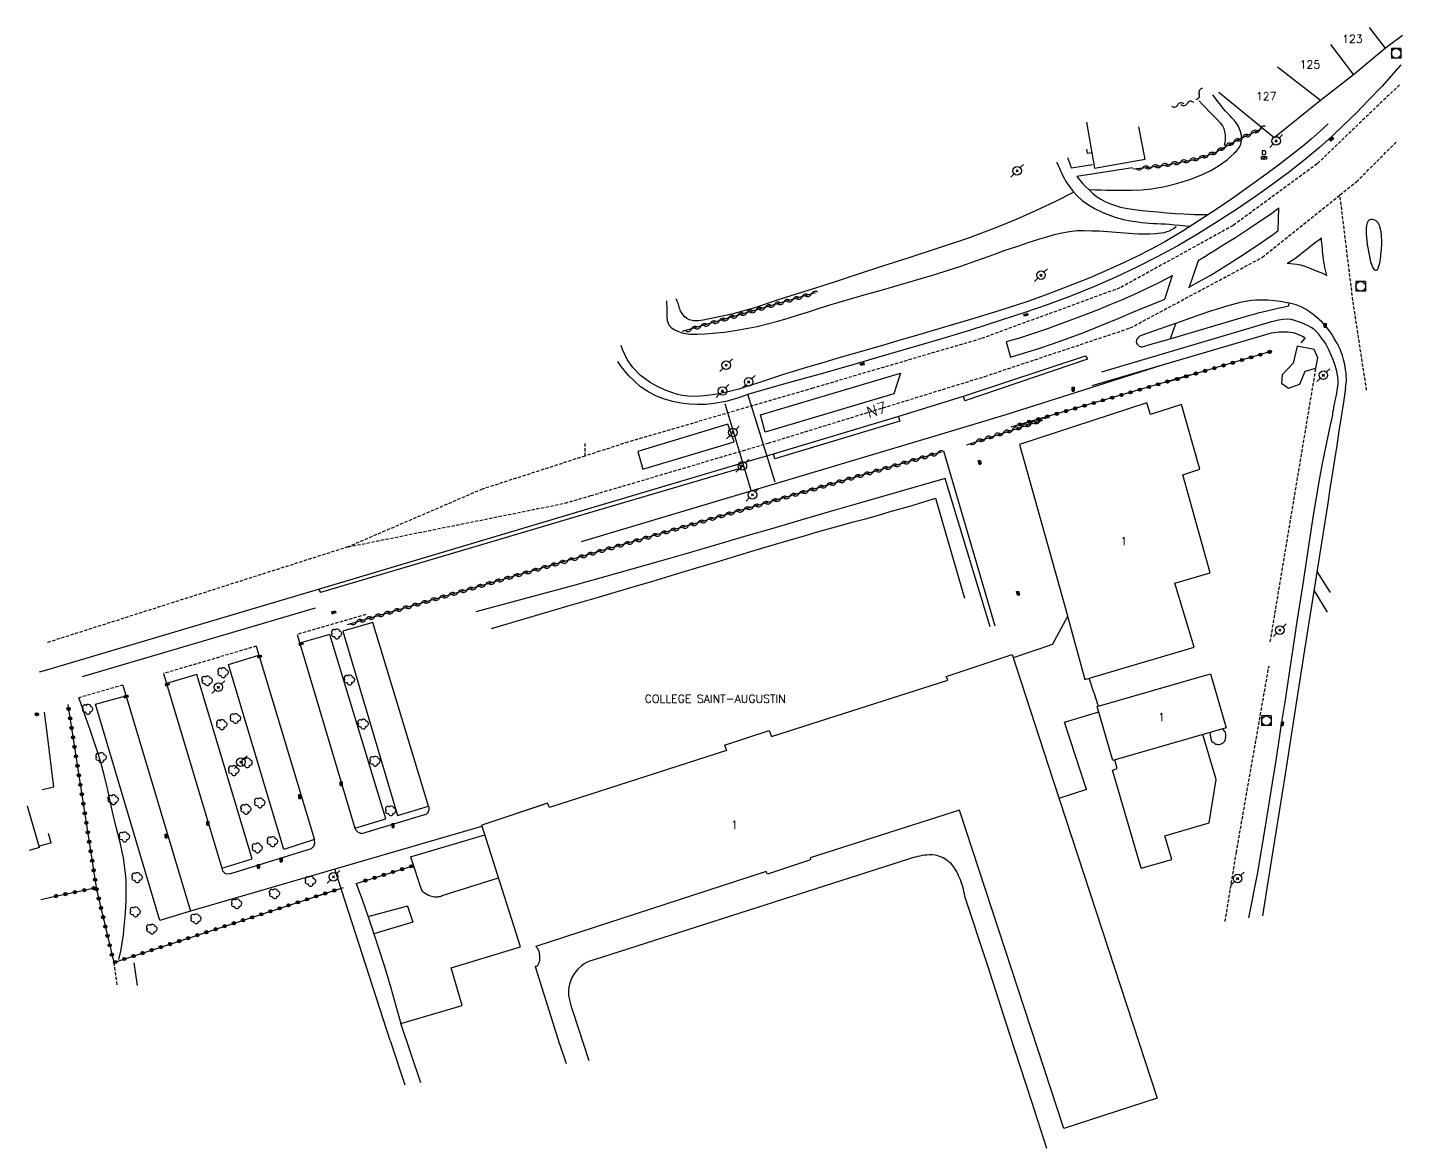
# Model space of a CAD drawing. Header units: millimetres. Extents: x 126011 to 127000, y 153000 to 153846.
# Drawn here: x 126011 to 126225.7, y 153224.5 to 153399.7 of the extents above; entities that cross this region are included whole.
import ezdxf
from ezdxf.enums import TextEntityAlignment as Align

# ---------------------------------------------------------------- set-up
doc = ezdxf.new("R2010")
doc.units = ezdxf.units.MM
doc.linetypes.add('DASHED', pattern=[0.75, 0.5, -0.25])
doc.layers.get('0').update_dxf_attribs({"linetype": 'CONTINUOUS'})
for name, color, linetype in [('W0001', 6, 'DASHED'), ('W0006', 2, 'CONTINUOUS'), ('W0008', 7, 'CONTINUOUS'), ('W0014', 7, 'CONTINUOUS'), ('W0015', 2, 'CONTINUOUS'), ('W0017', 7, 'CONTINUOUS'), ('W0020', 2, 'CONTINUOUS'), ('W0051', 7, 'CONTINUOUS'), ('W0101', 7, 'CONTINUOUS'), ('W0104', 1, 'CONTINUOUS'), ('W0105', 7, 'CONTINUOUS'), ('W0112', 1, 'DASHED'), ('W0211', 2, 'CONTINUOUS'), ('W0214', 2, 'CONTINUOUS'), ('W0300', 7, 'CONTINUOUS'), ('W0310', 3, 'CONTINUOUS'), ('W0323', 7, 'CONTINUOUS'), ('W0333', 7, 'CONTINUOUS'), ('W0401', 7, 'CONTINUOUS'), ('W0420', 7, 'CONTINUOUS'), ('W0438', 7, 'CONTINUOUS'), ('W0473', 7, 'CONTINUOUS'), ('W0984', 7, 'CONTINUOUS'), ('W0990', 7, 'CONTINUOUS'), ('W0991', 7, 'CONTINUOUS'), ('W1102', 7, 'CONTINUOUS')]:
    doc.layers.add(name, color=color, linetype=linetype)
doc.styles.get("Standard").update_dxf_attribs({"font": 'romans.shx', "width": 0.85})

# ---------------------------------------------------------------- blocks, each defined once
blk = doc.blocks.new('T420')
for p, q in [((0.75, 0.75), (-0.75, 0.75)), ((-0.75, 0.75), (-0.75, -0.75)), ((0.75, 0.75), (0.75, -0.75)), ((0.75, -0.75), (-0.75, -0.75))]:
    blk.add_line(p, q)
blk.add_ellipse((0, 0), major_axis=(-0.53, 0.53), ratio=1, start_param=3.926991, end_param=10.210176)
blk = doc.blocks.new('T473')
for p, q in [((-0.166667, 0.166667), (0.166667, -0.166667)), ((-0.166667, -0.166667), (0.166667, 0.166667)), ((0.500001, 0.500001), (1.000002, 1.000002)), ((-1.000002, -1.000002), (-0.500001, -0.500001))]:
    blk.add_line(p, q)
blk.add_ellipse((0, 0), major_axis=(0.471405, 0.471405), ratio=1, start_param=5.4977871438, end_param=11.780972451)
blk = doc.blocks.new('T401')
for p, q in [((-0.3, 0.3), (0, 0.3)), ((-0.3, -0.25), (-0.3, 0.3)), ((-0.3, 0.15), (0, 0.15)), ((-0.3, 0), (0, 0)), ((0, 0.3), (0, -0.25)), ((-0.3, -0.15), (0, -0.15)), ((-0.3, -0.25), (-0.3, -0.3)), ((-0.3, -0.3), (0, -0.3)), ((0, -0.3), (0, -0.25))]:
    blk.add_line(p, q)
blk = doc.blocks.new('T438')
for p, q in [((-0.4, 0.2), (0.4, 0.2)), ((-0.4, -0.2), (-0.4, 0.2)), ((0.15, 1.1), (-0.3, 1.1)), ((-0.3, 1.1), (-0.3, 0.5)), ((-0.3, 0.5), (0.15, 0.5)), ((0.3, 0.65), (0.3, 0.95)), ((0.4, 0.2), (0.4, -0.2))]:
    blk.add_line(p, q)
at = {"flags": 128}
for points in [[(-0.4, -0.2), (0.4, 0.2)], [(0.4, -0.2), (-0.4, -0.2)]]:
    blk.add_lwpolyline(points, dxfattribs=at)
for centre, major_axis, start_param, end_param in [((0.15, 0.95), (0.106, -0.106), 0.785398, 2.356194), ((0.15, 0.65), (0.106, 0.106), 3.926991, 5.497787)]:
    blk.add_ellipse(centre, major_axis=major_axis, ratio=1, start_param=start_param, end_param=end_param)
blk = doc.blocks.new('T300')
for p, q in [((-0.8, 0.51), (-0.86, 0.34)), ((-0.86, 0.34), (-0.86, 0.17)), ((-0.86, 0.17), (-0.74, 0.06)), ((-0.69, 0.63), (-0.8, 0.51)), ((-0.8, -0.06), (-0.74, 0.06)), ((-0.74, 0.06), (-0.69, 0.11)), ((-0.57, 0.69), (-0.69, 0.63)), ((-0.46, 0.69), (-0.57, 0.69)), ((-0.29, 0.63), (-0.46, 0.69)), ((-0.29, 0.63), (-0.17, 0.74)), ((-0.23, 0.57), (-0.29, 0.63)), ((-0.17, 0.74), (-0.06, 0.8)), ((-0.06, 0.8), (0.06, 0.8)), ((0.06, 0.8), (0.23, 0.74)), ((0.23, 0.74), (0.34, 0.63)), ((0.34, 0.63), (0.4, 0.51)), ((0.46, 0.46), (0.34, 0.46)), ((0.4, 0.51), (0.4, 0.46)), ((0.57, 0.4), (0.46, 0.46)), ((0.57, 0.4), (0.69, 0.29)), ((0.69, 0.29), (0.74, 0.17)), ((0.74, 0.06), (0.69, -0.17)), ((0.74, 0.17), (0.74, 0.06)), ((-0.8, -0.17), (-0.8, -0.06)), ((-0.8, -0.23), (-0.8, -0.17)), ((-0.74, -0.34), (-0.8, -0.23)), ((-0.69, -0.4), (-0.74, -0.34)), ((-0.51, -0.46), (-0.69, -0.4)), ((-0.4, -0.46), (-0.51, -0.46)), ((-0.4, -0.46), (-0.34, -0.46)), ((-0.34, -0.46), (-0.34, -0.4)), ((-0.34, -0.51), (-0.34, -0.46)), ((-0.29, -0.63), (-0.34, -0.51)), ((-0.17, -0.74), (-0.29, -0.63)), ((-0.06, -0.8), (-0.17, -0.74)), ((0.06, -0.8), (-0.06, -0.8)), ((0.17, -0.74), (0.06, -0.8)), ((0.23, -0.69), (0.17, -0.74)), ((0.29, -0.46), (0.23, -0.46)), ((0.29, -0.63), (0.23, -0.69)), ((0.46, -0.4), (0.29, -0.46)), ((0.34, -0.51), (0.29, -0.63)), ((0.34, -0.51), (0.34, -0.46)), ((0.57, -0.34), (0.46, -0.4)), ((0.63, -0.29), (0.57, -0.34)), ((0.69, -0.17), (0.63, -0.29))]:
    blk.add_line(p, q)
blk = doc.blocks.new('t310o')
at = {"color": 0, "linetype": 'Continuous'}
for centre, start, end in [((-0.5, 0.38), 216.8699, 323.1304), ((0.5, -0.37), 36.8699, 143.1303)]:
    blk.add_arc(centre, 0.625, start, end, dxfattribs=at)
blk = doc.blocks.new('t323o')
at = {"color": 0, "linetype": 'Continuous'}
for radius in [0.25, 0.15]:
    blk.add_circle((0, 0), radius, dxfattribs=at)

msp = doc.modelspace()

# ---------------------------------------------------------------- linework, layer by layer
at = {"layer": 'W0001'}
for points in [[(126225.27, 153390.7), (126212.4, 153378.35), (126199.26, 153368.71), (126181.59, 153358.97), (126159.87, 153351.03), (126133.66, 153343.32), (126104.77, 153334.88), (126100.35, 153333.45)], [(126215.96, 153373.49), (126218.54, 153375.56), (126224.75, 153381.76)], [(126098.95, 153326.53), (126126.68, 153334.73), (126160.51, 153345.15), (126183.21, 153352.72), (126203.85, 153363.76), (126215.96, 153373.49)], [(126220.12, 153342.98), (126217.98, 153357.03), (126215.96, 153373.49)], [(126098.03, 153334.69), (126098.05, 153332.71)], [(126098.05, 153332.71), (126082.03, 153327.54), (126061.05, 153318.52)], [(126100.35, 153333.45), (126098.05, 153332.71)], [(126061.05, 153318.52), (126094.95, 153325.35), (126098.95, 153326.53)], [(126061.05, 153318.52), (126014.06, 153303.56), (126014.06, 153303.56)], [(126014.06, 153303.56), (126014.06, 153303.56)]]:
    msp.add_lwpolyline(points, dxfattribs=at)
at = {"layer": 'W0006'}
for points in [[(126019.58, 153298.29), (126055.98, 153309.01)], [(126073.62, 153278.04), (126064.94, 153306.73), (126060.24, 153305.36)], [(126053.1, 153304.81), (126062.1, 153274.59), (126066.96, 153276.06), (126058.24, 153304.85)], [(126058.24, 153304.85), (126053.49, 153303.49)], [(126060.24, 153305.36), (126068.79, 153276.57), (126073.62, 153278.04)], [(126046.72, 153303), (126055.84, 153272.75)], [(126055.69, 153272.75), (126051.04, 153271.23), (126042.41, 153300.16), (126047.14, 153301.59)], [(126032.25, 153298.73), (126041.34, 153268.32), (126046.11, 153269.79), (126037.47, 153298.6), (126032.72, 153297.18)], [(126025.91, 153296.93), (126036.46, 153261.63), (126031.65, 153260.17), (126021.62, 153293.93), (126026.34, 153295.27)]]:
    msp.add_lwpolyline(points, dxfattribs=at)
at = {"layer": 'W0008'}
for points in [[(126216.84, 153343.37), (126216.89, 153343.72), (126216.93, 153344.08), (126216.96, 153344.44), (126216.96, 153344.8), (126216.95, 153345.26), (126216.91, 153345.72), (126216.85, 153346.18), (126216.77, 153346.63), (126216.65, 153347.22), (126216.51, 153347.81), (126216.34, 153348.39), (126216.14, 153348.95), (126215.97, 153349.39), (126215.76, 153349.81), (126215.55, 153350.22), (126215.32, 153350.63), (126215, 153351.19), (126214.67, 153351.74), (126214.31, 153352.27), (126213.92, 153352.79), (126213.56, 153353.2), (126213.17, 153353.6), (126212.77, 153353.97), (126212.35, 153354.33), (126211.78, 153354.8), (126211.19, 153355.25), (126210.57, 153355.66), (126209.91, 153356.01), (126209.12, 153356.31), (126208.3, 153356.54), (126207.48, 153356.71), (126206.65, 153356.85), (126205.68, 153356.97), (126204.71, 153357.05), (126203.74, 153357.07), (126202.77, 153357.04), (126202.16, 153356.99), (126201.56, 153356.91), (126200.96, 153356.79), (126200.36, 153356.67), (126199.23, 153356.39), (126198.11, 153356.07), (126197, 153355.72), (126195.89, 153355.37), (126195.29, 153355.17), (126194.69, 153354.96), (126194.09, 153354.75), (126193.49, 153354.54), (126190.26, 153353.43), (126190.26, 153353.42)], [(126213.21, 153350.92), (126212.93, 153351.37), (126212.62, 153351.78), (126212.26, 153352.17), (126211.87, 153352.52), (126211.46, 153352.81), (126211.01, 153353.06), (126210.55, 153353.27), (126210.09, 153353.46), (126209.51, 153353.68), (126208.92, 153353.88), (126208.32, 153354.02), (126207.7, 153354.09), (126207.02, 153354.06), (126206.36, 153353.95), (126205.72, 153353.79), (126205.08, 153353.6), (126178.73, 153345.79)], [(126190.26, 153353.43), (126186.99, 153352.26), (126184.91, 153351.53), (126184.8, 153351.48), (126184.7, 153351.43), (126184.6, 153351.36), (126184.51, 153351.28), (126184.38, 153351.14), (126184.26, 153350.98), (126184.18, 153350.79), (126184.15, 153350.58), (126184.2, 153350.36), (126184.3, 153350.17), (126184.45, 153350.01), (126184.62, 153349.88), (126184.77, 153349.81), (126184.94, 153349.77), (126185.11, 153349.76), (126185.27, 153349.8), (126186.28, 153350.11), (126189.43, 153351.03)], [(126157.15, 153342.04), (126176.2, 153348.37)], [(126146.91, 153338.87), (126157.15, 153342.04)], [(126127.48, 153333.03), (126146.91, 153338.87)], [(126122.15, 153331.5), (126127.48, 153333.03)], [(126098.53, 153324.46), (126122.15, 153331.51)], [(126056.46, 153311.92), (126098.53, 153324.46)], [(126014, 153299.31), (126056.44, 153311.91)], [(126012.87, 153298.98), (126014, 153299.31)]]:
    msp.add_lwpolyline(points, dxfattribs=at)
at = {"layer": 'W0014'}
for points in [[(126225.46, 153393.81), (126225.46, 153393.81), (126222.49, 153390.43), (126220.38, 153388.23), (126218.52, 153386.34), (126216.64, 153384.48), (126214.72, 153382.67), (126212.74, 153380.91), (126210.32, 153378.9), (126207.85, 153376.97), (126205.32, 153375.1), (126202.77, 153373.27), (126199.8, 153371.24), (126196.79, 153369.28), (126193.73, 153367.38), (126190.62, 153365.57), (126187.44, 153363.84), (126184.22, 153362.19), (126180.95, 153360.63), (126177.64, 153359.17), (126174.04, 153357.72), (126170.4, 153356.39), (126166.74, 153355.14), (126163.07, 153353.92), (126158.26, 153352.39), (126153.43, 153350.92), (126148.59, 153349.51), (126143.74, 153348.09), (126139.16, 153346.77), (126134.58, 153345.47), (126129.99, 153344.18), (126125.4, 153342.9), (126123.63, 153342.35), (126121.86, 153341.77), (126120.06, 153341.24), (126118.22, 153340.9), (126116.94, 153340.78), (126115.65, 153340.75), (126114.36, 153340.82), (126113.08, 153340.98), (126111.78, 153341.25), (126110.49, 153341.6), (126109.24, 153342.06), (126108.05, 153342.67), (126106.75, 153343.53), (126104.93, 153345.26), (126103.73, 153346.68), (126103.18, 153347.47), (126103.18, 153347.47)], [(126214.14, 153384.61), (126212.81, 153383.41), (126211.46, 153382.23), (126210.09, 153381.08), (126208.69, 153379.96), (126206.37, 153378.16), (126204.01, 153376.41), (126201.63, 153374.69), (126199.22, 153373.01), (126196.62, 153371.23), (126193.99, 153369.48), (126191.33, 153367.78), (126188.61, 153366.17), (126186.49, 153365.01), (126184.35, 153363.92), (126182.17, 153362.88), (126179.98, 153361.88), (126176.79, 153360.51), (126173.57, 153359.22), (126170.32, 153357.99), (126167.06, 153356.82), (126162.69, 153355.38), (126158.28, 153354.04), (126153.86, 153352.75), (126149.45, 153351.46), (126147.07, 153350.75), (126144.7, 153350.05), (126142.32, 153349.36), (126139.94, 153348.67), (126137.57, 153347.98), (126135.19, 153347.28), (126132.81, 153346.59), (126130.44, 153345.88), (126129.04, 153345.45), (126127.65, 153344.99), (126126.26, 153344.52), (126124.87, 153344.05), (126123.47, 153343.6), (126122.07, 153343.17), (126120.64, 153342.8), (126119.21, 153342.49), (126117.96, 153342.27), (126116.7, 153342.09), (126115.42, 153342), (126114.15, 153342.05), (126113.23, 153342.18), (126112.33, 153342.39), (126111.46, 153342.68), (126110.6, 153343.02), (126109.4, 153343.57), (126108.22, 153344.19), (126106.68, 153345.35), (126105.54, 153346.53), (126104.67, 153347.81), (126103.92, 153349.33), (126103.69, 153349.99), (126103.69, 153349.99)], [(126171.73, 153378.62), (126171.77, 153378.54), (126171.96, 153378.11), (126172.14, 153377.68), (126172.32, 153377.26), (126172.51, 153376.83), (126172.71, 153376.4), (126172.93, 153375.99), (126173.17, 153375.58), (126173.72, 153374.79), (126174.32, 153374.02), (126174.98, 153373.3), (126175.71, 153372.65), (126176.69, 153371.93), (126177.74, 153371.31), (126178.83, 153370.78), (126179.95, 153370.31), (126181.03, 153369.95), (126182.14, 153369.67), (126183.26, 153369.45), (126184.38, 153369.27), (126184.99, 153369.19), (126185.6, 153369.13), (126186.21, 153369.08), (126186.82, 153369.05), (126187.43, 153369.02), (126188.04, 153368.99), (126188.66, 153368.96), (126189.27, 153368.92), (126190.1, 153368.84), (126190.93, 153368.77), (126191.77, 153368.68), (126192.6, 153368.6)], [(126173.41, 153379.34), (126173.86, 153378.11), (126173.9, 153378.01), (126173.95, 153377.9), (126174, 153377.8), (126174.06, 153377.71)], [(126174.06, 153377.71), (126177.29, 153378.25)], [(126183.55, 153377.73), (126174.89, 153376.4)], [(126174.89, 153376.4), (126175.18, 153376), (126175.49, 153375.62), (126175.81, 153375.25), (126176.15, 153374.89), (126176.72, 153374.32), (126177.32, 153373.77), (126177.95, 153373.26), (126178.63, 153372.81), (126179.36, 153372.42), (126180.12, 153372.1), (126180.89, 153371.83), (126181.68, 153371.6), (126182.79, 153371.36), (126183.91, 153371.21), (126185.03, 153371.09), (126186.14, 153370.97), (126187.51, 153370.84), (126188.87, 153370.72), (126190.24, 153370.62), (126191.6, 153370.54), (126192.42, 153370.5), (126193.23, 153370.46), (126194.05, 153370.44), (126194.86, 153370.42), (126195, 153370.42), (126195.14, 153370.42), (126195.28, 153370.42), (126195.42, 153370.42)], [(126190.34, 153353.45), (126189.43, 153351.03), (126201.89, 153354.71), (126202.55, 153354.89), (126203.21, 153355.07), (126203.88, 153355.24), (126204.55, 153355.4), (126205.4, 153355.6), (126206.24, 153355.79), (126207.09, 153355.98), (126207.94, 153356.16), (126208.03, 153356.55)], [(126209.89, 153350.39), (126210.52, 153351.12), (126210.09, 153351.38), (126209.64, 153351.6), (126209.17, 153351.79), (126208.69, 153351.93), (126208.24, 153352.01), (126207.79, 153352.05), (126207.34, 153352.06), (126206.9, 153352.06), (126206.48, 153352.05), (126206.06, 153352.02), (126205.64, 153351.97), (126205.23, 153351.88), (126177.22, 153343.7)], [(126162.12, 153306.15), (126154.09, 153333.45)], [(126067.64, 153241.41), (126059, 153268.17)], [(126063.84, 153253.19), (126059, 153268.17)], [(126062.34, 153265.95), (126063.31, 153263.28), (126064.25, 153260.6), (126065.16, 153257.91), (126066.04, 153255.2), (126066.9, 153252.43), (126067.73, 153249.65), (126068.53, 153246.85), (126069.29, 153244.05)], [(126062.34, 153265.95), (126063.31, 153263.28), (126064.25, 153260.6), (126065.16, 153257.91), (126066.04, 153255.2), (126066.4, 153254.06)], [(126067.64, 153241.41), (126069.93, 153234.48)]]:
    msp.add_lwpolyline(points, dxfattribs=at)
at = {"layer": 'W0015'}
for points in [[(126206.44, 153371.44), (126205.3, 153370.62), (126204.15, 153369.82), (126203, 153369.03), (126201.84, 153368.24), (126200.74, 153367.53), (126199.63, 153366.82), (126198.52, 153366.13), (126197.4, 153365.43), (126196.51, 153364.86), (126195.61, 153364.3), (126194.71, 153363.74), (126193.8, 153363.18)], [(126206.32, 153367.95), (126206.44, 153371.44)], [(126192.29, 153359.03), (126193.42, 153359.65), (126194.55, 153360.28), (126195.67, 153360.93), (126196.77, 153361.6), (126198.63, 153362.75), (126200.46, 153363.93), (126202.28, 153365.13), (126204.09, 153366.35), (126204.66, 153366.73), (126205.22, 153367.13), (126205.77, 153367.52), (126206.32, 153367.92)], [(126213.9, 153360.91), (126213.74, 153361.53), (126213.61, 153362.16), (126213.49, 153362.79), (126213.38, 153363.42), (126213.33, 153363.85), (126213.28, 153364.28), (126213.25, 153364.71), (126213.21, 153365.14), (126213.17, 153365.54), (126213.14, 153365.94), (126213.1, 153366.34), (126213.07, 153366.74)], [(126193.8, 153363.18), (126192.42, 153359.1)], [(126207.72, 153362.85), (126208.23, 153362.81), (126208.73, 153362.75), (126209.23, 153362.67), (126209.72, 153362.56), (126210.3, 153362.4), (126210.86, 153362.2), (126211.42, 153361.98), (126211.98, 153361.77), (126212.4, 153361.61), (126212.82, 153361.45), (126213.23, 153361.28), (126213.64, 153361.08), (126213.71, 153361.04), (126213.77, 153361), (126213.83, 153360.96), (126213.9, 153360.91)], [(126189.83, 153360.92), (126188.76, 153360.34), (126187.69, 153359.78), (126186.6, 153359.24), (126185.51, 153358.71), (126183.7, 153357.88), (126181.87, 153357.08), (126180.04, 153356.31), (126178.19, 153355.56), (126175.58, 153354.54), (126172.95, 153353.55), (126170.3, 153352.6), (126167.64, 153351.69), (126166.69, 153351.38), (126165.74, 153351.09), (126164.78, 153350.81), (126163.81, 153350.55)], [(126188.6, 153357.23), (126189.83, 153360.95)], [(126164.53, 153348.17), (126166.72, 153348.83), (126168.91, 153349.52), (126171.08, 153350.24), (126173.24, 153351.01), (126175.95, 153352.03), (126178.64, 153353.11), (126181.32, 153354.22), (126183.99, 153355.33), (126185.15, 153355.8), (126186.3, 153356.27), (126187.45, 153356.75), (126188.6, 153357.23)], [(126163.81, 153350.55), (126164.53, 153348.17)], [(126176.2, 153348.37), (126176.51, 153347.83), (126157.39, 153341.36), (126157.15, 153342.04)], [(126147.01, 153338.82), (126147.24, 153338.17), (126127.69, 153332.27), (126127.48, 153333.03)], [(126122.15, 153331.51), (126122.44, 153330.82), (126098.38, 153323.71)], [(126098.38, 153323.71), (126079.95, 153318.27)], [(126079.95, 153318.27), (126056.75, 153311.42)], [(126056.46, 153311.92), (126056.75, 153311.42)]]:
    msp.add_lwpolyline(points, dxfattribs=at)
for points in [[(126222, 153362.27), (126222.17, 153362.85), (126222.28, 153363.44), (126222.35, 153364.03), (126222.4, 153364.62), (126222.43, 153364.94), (126222.46, 153365.27), (126222.48, 153365.6), (126222.49, 153365.93), (126222.49, 153366.26), (126222.49, 153366.59), (126222.47, 153366.92), (126222.43, 153367.25), (126222.38, 153367.73), (126222.3, 153368.22), (126222.16, 153368.71), (126221.92, 153369.16), (126221.78, 153369.32), (126221.6, 153369.46), (126221.41, 153369.56), (126221.21, 153369.62), (126221.02, 153369.65), (126220.83, 153369.65), (126220.64, 153369.6), (126220.46, 153369.51), (126220.31, 153369.33), (126220.21, 153369.12), (126220.16, 153368.91), (126220.12, 153368.7), (126220.05, 153368.25), (126220.04, 153367.79), (126220.06, 153367.33), (126220.09, 153366.88), (126220.14, 153366.32), (126220.23, 153365.77), (126220.33, 153365.22), (126220.43, 153364.67), (126220.53, 153364.14), (126220.63, 153363.6), (126220.75, 153363.06), (126220.92, 153362.53), (126220.98, 153362.37), (126221.04, 153362.2), (126221.13, 153362.05), (126221.23, 153361.9), (126221.29, 153361.85), (126221.35, 153361.8), (126221.42, 153361.76), (126221.49, 153361.73), (126221.54, 153361.72), (126221.59, 153361.71), (126221.64, 153361.71), (126221.69, 153361.73), (126221.82, 153361.84), (126221.9, 153361.98), (126221.96, 153362.13)], [(126125.48, 153339.15), (126147.35, 153345.67), (126146.29, 153342.44), (126126.22, 153336.42)], [(126120.38, 153337.68), (126106.29, 153333.44), (126107.08, 153330.67), (126121.38, 153334.93)]]:
    msp.add_lwpolyline(points, close=True, dxfattribs=at)
msp.add_lwpolyline([(126213.07, 153366.74, 0.004328), (126210.52, 153364.79, 0.007178), (126209.72, 153364.13, -0.020684), (126208.89, 153363.5, -0.031344), (126207.8, 153362.83)], format="xyb", dxfattribs=at)
at = {"layer": 'W0017'}
for points in [[(126013.6, 153292.7), (126014, 153289.5)], [(126014, 153289.5), (126015.06, 153281.01), (126014, 153280.75)], [(126014, 153280.75), (126013.31, 153280.58)]]:
    msp.add_lwpolyline(points, dxfattribs=at)
at = {"layer": 'W0020'}
for points in [[(126127.76, 153328.61), (126123.49, 153342.36)], [(126119.89, 153340.9), (126123.95, 153327.36)]]:
    msp.add_lwpolyline(points, dxfattribs=at)
at = {"layer": 'W0051'}
for points in [[(126213.21, 153350.92), (126213.73, 153350.16), (126214.17, 153349.36), (126214.55, 153348.53), (126214.88, 153347.68), (126215.14, 153346.93), (126215.36, 153346.18), (126215.54, 153345.4), (126215.63, 153344.62), (126215.63, 153344.08), (126215.58, 153343.55), (126215.49, 153343.02), (126215.4, 153342.5), (126215.36, 153342.26), (126215.31, 153342.02), (126215.26, 153341.78), (126215.21, 153341.54), (126215.15, 153341.31), (126215.1, 153341.07), (126215.05, 153340.83), (126215, 153340.59), (126214.94, 153340.22), (126214.88, 153339.86), (126214.82, 153339.5), (126214.77, 153339.13)], [(126097.5, 153319.37), (126097.5, 153319.37), (126153.29, 153336.02), (126163.98, 153339.23), (126188.07, 153346.91)], [(126216.84, 153343.37), (126216.5, 153341.11), (126216.16, 153338.86), (126215.81, 153336.61), (126215.46, 153334.36), (126215.11, 153332.11), (126214.76, 153329.85), (126214.4, 153327.6), (126214.06, 153325.35), (126213.09, 153319.13), (126212.11, 153312.92), (126211.12, 153306.7), (126210.13, 153300.48), (126208.75, 153291.75), (126207.38, 153283), (126206, 153274.27), (126204.6, 153265.53), (126204, 153261.86), (126203.84, 153260.9)], [(126214.77, 153339.13), (126214.22, 153336.6), (126213.69, 153334.07), (126213.19, 153331.53), (126212.72, 153328.98), (126211.78, 153323.46), (126210.92, 153317.93), (126210.09, 153312.4), (126209.25, 153306.86), (126208.76, 153303.71), (126208.28, 153300.57), (126207.8, 153297.42), (126207.33, 153294.27), (126206.85, 153291.12), (126206.37, 153287.97), (126205.88, 153284.83), (126205.38, 153281.68), (126204.23, 153274.54), (126203.04, 153267.4), (126201.66, 153260.57)], [(126214.49, 153311.41), (126212.4, 153314.66)], [(126211.91, 153311.63), (126213.95, 153308.34)]]:
    msp.add_lwpolyline(points, dxfattribs=at)
at = {"layer": 'W0101'}
for points in [[(126225.73, 153398.39), (126223.09, 153396.44)], [(126223.09, 153396.44), (126218.08, 153392.27)], [(126218.08, 153392.27), (126212.93, 153388.27)], [(126212.93, 153388.27), (126205.7, 153382.41), (126197.03, 153389.51)], [(126176.39, 153384.85), (126177.64, 153377.68), (126185.52, 153379.06), (126184.54, 153384.14)], [(126119.83, 153287.57), (126126.8, 153289.86), (126127.21, 153288.91), (126127.2, 153288.91), (126154.7, 153297.7), (126154.45, 153298.3), (126164.79, 153301.71), (126171.16, 153282.02)], [(126119.83, 153287.57), (126120.15, 153286.71), (126092.52, 153277.82), (126092.21, 153278.48), (126081.94, 153275.03)], [(126171.16, 153282.02), (126187.42, 153232.4), (126172.85, 153227.67), (126156.57, 153277.38), (126156.57, 153277.41), (126133.2, 153269.95), (126133.28, 153269.66), (126126.56, 153267.39), (126126.36, 153267.82), (126090.38, 153256.11), (126090.38, 153256.08)], [(126091.5, 153278.24), (126081.94, 153275.03)], [(126072.43, 153234.81), (126069.29, 153244.05), (126078.9, 153246.87), (126077.16, 153252.76), (126087.98, 153256.07), (126081.94, 153275.03)], [(126090.38, 153256.08), (126090.52, 153255.93), (126090.64, 153255.76), (126090.75, 153255.58), (126090.83, 153255.39), (126090.89, 153255.19), (126090.92, 153254.98), (126090.94, 153254.77), (126090.95, 153254.56), (126090.96, 153254.36), (126090.96, 153254.15), (126090.95, 153253.94), (126090.92, 153253.73), (126090.89, 153253.63), (126090.85, 153253.54), (126090.8, 153253.45), (126090.75, 153253.36), (126090.71, 153253.25), (126090.63, 153253.09), (126090.47, 153252.96), (126090.26, 153252.96)], [(126090.26, 153252.96), (126094.07, 153240.84), (126094.07, 153240.87), (126095.1, 153237.8)]]:
    msp.add_lwpolyline(points, dxfattribs=at)
for points in [[(126185.81, 153341.01), (126165.91, 153334.5), (126173.38, 153307.94), (126173.38, 153307.91), (126176.12, 153297.8), (126193.19, 153302.84), (126190.17, 153312.84), (126195.68, 153314.48), (126191.4, 153329.78), (126194.09, 153330.66), (126191.2, 153340.75), (126186.37, 153339.22)], [(126178.04, 153293.59), (126195.73, 153298.71), (126198.18, 153290.26), (126180.48, 153285.15)]]:
    msp.add_lwpolyline(points, close=True, dxfattribs=at)
at = {"layer": 'W0104'}
for points in [[(126176.39, 153380.62), (126176.5, 153380), (126177.22, 153380.1)], [(126171.07, 153303.26), (126173.44, 153307.71)], [(126171.07, 153303.26), (126164.95, 153301.21)], [(126177.51, 153295.77), (126176.82, 153298)], [(126177.51, 153295.77), (126178.21, 153293.64)], [(126176.37, 153280.64), (126172.96, 153291.13), (126178.29, 153292.74)], [(126196.43, 153287.79), (126196.29, 153287.85), (126196.17, 153287.94), (126196.06, 153288.04), (126195.97, 153288.16), (126195.9, 153288.31), (126195.85, 153288.47), (126195.83, 153288.63), (126195.8, 153288.79), (126195.77, 153288.91), (126195.74, 153289.03), (126195.72, 153289.15), (126195.71, 153289.27), (126195.72, 153289.35), (126195.74, 153289.43), (126195.77, 153289.51), (126195.81, 153289.58)], [(126196.43, 153287.79), (126196.59, 153287.72), (126196.76, 153287.68), (126196.94, 153287.66), (126197.11, 153287.67), (126197.32, 153287.72), (126197.51, 153287.79), (126197.7, 153287.9), (126197.86, 153288.05), (126197.91, 153288.11), (126197.96, 153288.19), (126198, 153288.26), (126198.03, 153288.34), (126198.06, 153288.42), (126198.08, 153288.51), (126198.1, 153288.59), (126198.11, 153288.67), (126198.14, 153288.87), (126198.15, 153289.07), (126198.13, 153289.28), (126198.09, 153289.47), (126198.02, 153289.62), (126197.93, 153289.75), (126197.82, 153289.87), (126197.71, 153289.99), (126197.68, 153290.02), (126197.65, 153290.04), (126197.61, 153290.07), (126197.58, 153290.09)], [(126184.92, 153268.33), (126189.72, 153269.67), (126188.6, 153273.41), (126195.52, 153275.44), (126196.64, 153282.21), (126194.54, 153289.21)], [(126184.92, 153268.33), (126180.42, 153283.62), (126181.16, 153283.9), (126180.82, 153285.24)], [(126176.36, 153280.64), (126172.08, 153279.23)], [(126012.89, 153271.54), (126011, 153278.02), (126011, 153278.02)], [(126014.7, 153272.29), (126014.29, 153273.73)], [(126070.8, 153270.1), (126082.41, 153273.54)], [(126012.89, 153271.54), (126011.28, 153271.07)], [(126014, 153272.1), (126012.82, 153271.78)], [(126014.7, 153272.29), (126014, 153272.1)], [(126070.8, 153270.1), (126072.52, 153264.89)], [(126075.78, 153264.06), (126084.55, 153266.85)]]:
    msp.add_lwpolyline(points, dxfattribs=at)
msp.add_lwpolyline([(126212.21, 153346.46), (126212.5, 153348.06), (126211.93, 153349.35), (126209.3, 153349.86), (126208.64, 153347.2), (126206.91, 153345.42), (126206.85, 153344.1), (126207.93, 153343.3), (126209.68, 153343.93), (126210.53, 153345.96)], close=True, dxfattribs=at)
msp.add_lwpolyline([(126072.52, 153264.89, 0.074677), (126073.09, 153264.41, 0.076805), (126074.15, 153263.95, 0.085456), (126075.06, 153263.86, 0.091965), (126075.78, 153264.06)], format="xyb", dxfattribs=at)
at = {"layer": 'W0105'}
for points in [[(126070.34, 153262.42), (126064.17, 153260.74)], [(126070.34, 153262.42), (126071.2, 153259.88), (126065.08, 153258.1)]]:
    msp.add_lwpolyline(points, dxfattribs=at)
at = {"layer": 'W0112'}
for points in [[(126205.07, 153303.69), (126212.21, 153346.46)], [(126063.84, 153307.96), (126053.1, 153304.84)], [(126046.72, 153303), (126032.25, 153298.73)], [(126198.03, 153260), (126199.78, 153270.78), (126204.88, 153299.96)], [(126025.91, 153296.93), (126019.02, 153294.94)], [(126024.46, 153253.6), (126024.99, 153250)]]:
    msp.add_lwpolyline(points, dxfattribs=at)
at = {"layer": 'W0211'}
for points in [[(126176.92, 153374.34), (126177.76, 153374.3), (126178.61, 153374.27), (126179.45, 153374.26), (126180.29, 153374.25), (126181.85, 153374.24), (126183.42, 153374.23), (126184.99, 153374.27), (126186.55, 153374.44), (126188.61, 153374.81), (126190.65, 153375.31), (126192.65, 153375.94), (126194.6, 153376.74), (126195.9, 153377.39), (126197.16, 153378.14), (126198.34, 153378.99), (126199.43, 153379.98), (126199.61, 153380.16), (126199.78, 153380.35), (126199.95, 153380.54), (126200.11, 153380.75), (126200.25, 153380.96), (126200.37, 153381.2), (126200.47, 153381.44), (126200.55, 153381.69), (126200.61, 153382.27), (126200.56, 153382.84), (126200.43, 153383.39), (126200.23, 153383.92), (126200.01, 153384.37), (126199.74, 153384.78), (126199.43, 153385.17), (126199.1, 153385.54), (126198.77, 153385.89), (126198.43, 153386.24), (126198.1, 153386.6), (126197.79, 153386.97), (126197.35, 153387.53), (126196.9, 153388.09), (126196.46, 153388.66), (126196.12, 153389.12)], [(126110.79, 153356.95), (126110.8, 153356.63), (126110.84, 153355.86), (126110.85, 153355.22), (126110.83, 153354.55), (126110.91, 153353.86), (126111.18, 153353.23), (126111.59, 153352.76), (126112.1, 153352.41), (126112.65, 153352.16), (126113.21, 153351.98), (126114.42, 153351.75), (126115.64, 153351.73), (126116.85, 153351.82), (126118.04, 153351.92), (126119.78, 153352.08), (126121.52, 153352.31), (126123.24, 153352.61), (126124.96, 153352.96), (126126.58, 153353.35), (126128.19, 153353.79), (126129.79, 153354.25), (126131.38, 153354.75), (126132.97, 153355.26), (126134.55, 153355.77), (126136.14, 153356.27), (126137.74, 153356.75), (126139.87, 153357.37), (126142.01, 153357.99), (126144.14, 153358.59), (126146.28, 153359.2), (126148.42, 153359.82), (126150.55, 153360.44), (126152.68, 153361.08), (126154.8, 153361.74), (126156.59, 153362.33), (126158.37, 153362.94), (126160.15, 153363.57), (126161.92, 153364.21), (126163.7, 153364.85), (126165.48, 153365.46), (126167.26, 153366.06), (126169.07, 153366.62), (126170.21, 153366.97), (126171.37, 153367.31), (126172.54, 153367.6), (126173.72, 153367.81), (126174.88, 153367.92), (126176.04, 153367.94), (126177.2, 153367.91), (126178.35, 153367.87), (126179.02, 153367.84), (126179.69, 153367.8), (126180.35, 153367.74), (126181.01, 153367.68), (126181.68, 153367.61), (126182.34, 153367.56), (126183.01, 153367.51), (126183.67, 153367.48), (126184.53, 153367.44), (126185.4, 153367.43), (126186.27, 153367.43), (126187.13, 153367.47), (126187.6, 153367.51), (126188.06, 153367.56), (126188.53, 153367.63), (126188.99, 153367.76), (126189.36, 153367.91), (126189.72, 153368.09), (126190.07, 153368.31), (126190.39, 153368.55)], [(126154.31, 153329.18), (126150.87, 153328.2), (126147.44, 153327.22), (126144.01, 153326.24), (126140.59, 153325.25), (126136.18, 153323.98), (126131.78, 153322.7), (126127.38, 153321.41), (126122.98, 153320.12), (126118.59, 153318.83), (126114.18, 153317.55), (126109.78, 153316.29), (126105.37, 153315.03), (126099.29, 153313.33), (126096.1, 153312.45)], [(126161.33, 153306.03), (126154.31, 153329.21)], [(126096.1, 153312.45), (126081.01, 153308.35)], [(126025.29, 153254.08), (126025.56, 153255.36), (126025.79, 153256.64), (126025.98, 153257.93), (126026.12, 153259.23), (126026.21, 153260.26), (126026.29, 153261.29), (126026.36, 153262.33), (126026.41, 153263.36), (126026.43, 153264.4), (126026.43, 153265.44), (126026.39, 153266.48), (126026.32, 153267.52), (126025.98, 153269.96), (126025.46, 153272.37), (126024.87, 153274.76), (126024.3, 153277.15), (126023.87, 153279.08), (126023.43, 153281.01), (126022.97, 153282.93), (126022.46, 153284.84), (126021.99, 153286.39), (126021.48, 153287.93), (126020.96, 153289.46), (126020.43, 153290.98), (126020.08, 153291.98), (126019.73, 153292.97), (126019.38, 153293.96), (126019.02, 153294.94)]]:
    msp.add_lwpolyline(points, dxfattribs=at)
at = {"layer": 'W0214'}
for points in [[(126193.95, 153388.19), (126194.45, 153387.68), (126194.97, 153387.14), (126195.48, 153386.6), (126195.99, 153386.06), (126196.41, 153385.64), (126196.84, 153385.22), (126197.26, 153384.78), (126197.61, 153384.29), (126197.72, 153384.08), (126197.8, 153383.85), (126197.87, 153383.63), (126197.92, 153383.4), (126197.98, 153383.13), (126198.01, 153382.86), (126198.03, 153382.59), (126198.04, 153382.31), (126198.02, 153382.03), (126197.99, 153381.75), (126197.93, 153381.47), (126197.87, 153381.2)], [(126174.39, 153373.93), (126171.43, 153372.43), (126168.43, 153371), (126165.4, 153369.65), (126162.33, 153368.39), (126157.8, 153366.69), (126153.22, 153365.16), (126148.62, 153363.69), (126144.03, 153362.2), (126141.04, 153361.21), (126138.06, 153360.22), (126135.06, 153359.25), (126132.05, 153358.31), (126128.4, 153357.14), (126124.73, 153355.93), (126121.01, 153354.86), (126117.23, 153354.08), (126116.53, 153353.96), (126115.81, 153353.85), (126115.07, 153353.83), (126114.34, 153353.99), (126113.96, 153354.2), (126113.63, 153354.48), (126113.35, 153354.8), (126113.11, 153355.14), (126112.99, 153355.34), (126112.9, 153355.55), (126112.83, 153355.77), (126112.76, 153355.99), (126112.7, 153356.21), (126112.64, 153356.43), (126112.57, 153356.64), (126112.48, 153356.85), (126112.34, 153357.14), (126112.27, 153357.28)], [(126095.46, 153309.3), (126099.79, 153310.57), (126105.23, 153312.17), (126108.64, 153313.19), (126112.05, 153314.21), (126115.45, 153315.23), (126118.86, 153316.26), (126122.26, 153317.29), (126125.67, 153318.31), (126129.08, 153319.32), (126132.5, 153320.31), (126134.36, 153320.85), (126136.23, 153321.37), (126138.1, 153321.89), (126139.97, 153322.41), (126141.85, 153322.92), (126143.72, 153323.44), (126145.58, 153323.97), (126147.45, 153324.51), (126148.79, 153324.9), (126150.14, 153325.31), (126151.48, 153325.72), (126152.82, 153326.13)], [(126152.82, 153326.11), (126157.34, 153310.53)], [(126083.46, 153305.79), (126095.46, 153309.29)]]:
    msp.add_lwpolyline(points, dxfattribs=at)
at = {"layer": 'W0300'}
msp.add_lwpolyline([(126027.61, 153253.53), (126028.14, 153250)], dxfattribs=at)
at = {"layer": 'W0310'}
for points in [[(126183.63, 153377.57), (126185.3, 153377.72), (126186.97, 153377.92), (126188.63, 153378.16), (126190.29, 153378.45), (126191.65, 153378.71), (126193, 153379), (126194.35, 153379.35), (126195.66, 153379.79), (126196.12, 153379.98), (126196.57, 153380.19), (126197, 153380.42), (126197.43, 153380.67), (126197.86, 153380.91), (126198.28, 153381.16), (126198.71, 153381.4), (126199.15, 153381.63), (126200.29, 153382.2), (126201.44, 153382.77), (126202.6, 153383.32), (126203.75, 153383.87)], [(126133.99, 153358.2), (126113.26, 153352.15)], [(126157.7, 153334.47), (126169.54, 153338.33)], [(126153.69, 153333.31), (126096.99, 153316.85)], [(126096.99, 153316.85), (126060.93, 153306.37)]]:
    msp.add_lwpolyline(points, dxfattribs=at)
at = {"layer": 'W0323'}
for points in [[(126205.32, 153349.08), (126189.14, 153344.32)], [(126192.62, 153345.38), (126164.54, 153337.22)], [(126017.32, 153293.89), (126021.8, 153265), (126024.46, 153253.6), (126060.34, 153265.32)], [(126062.34, 153265.95), (126071, 153268.64)], [(126014, 153263.65), (126014.63, 153263.79), (126021.76, 153265.3)], [(126056.29, 153264), (126060.34, 153265.32)], [(126013.06, 153263.42), (126014, 153263.65)]]:
    msp.add_lwpolyline(points, dxfattribs=at)
at = {"layer": 'W0333'}
for points in [[(126072.99, 153276.64), (126063.3, 153273.75)], [(126073.62, 153278.01), (126073.66, 153277.88), (126073.68, 153277.74), (126073.69, 153277.6), (126073.67, 153277.47), (126073.63, 153277.3), (126073.56, 153277.14), (126073.47, 153277), (126073.36, 153276.87), (126073.28, 153276.79), (126073.19, 153276.73), (126073.09, 153276.68), (126072.99, 153276.64)], [(126081.91, 153274.82), (126036.46, 153261.63)], [(126063.3, 153273.72), (126063.16, 153273.74), (126063.03, 153273.77), (126062.91, 153273.81), (126062.78, 153273.86), (126062.69, 153273.92), (126062.6, 153273.98), (126062.52, 153274.05), (126062.44, 153274.12), (126062.34, 153274.23), (126062.25, 153274.35), (126062.17, 153274.47), (126062.1, 153274.59)], [(126042.76, 153267.52), (126055.37, 153271.39), (126055.74, 153271.79), (126055.86, 153272.25), (126055.84, 153272.75)], [(126041.34, 153268.32), (126041.48, 153267.92), (126041.85, 153267.49), (126042.25, 153267.43), (126042.76, 153267.49)], [(126148.74, 153269.78), (126099.49, 153254.01)], [(126170.16, 153224.55), (126167.83, 153231.82), (126164.38, 153242.53), (126160.9, 153253.23), (126157.39, 153263.92)], [(126099.49, 153254.01), (126098.94, 153253.85), (126098.42, 153253.64), (126097.92, 153253.37), (126097.46, 153253.04), (126097.01, 153252.63), (126096.61, 153252.17), (126096.26, 153251.67), (126095.97, 153251.14), (126095.78, 153250.69), (126095.64, 153250.23), (126095.54, 153249.76), (126095.48, 153249.28), (126095.48, 153248.9), (126095.51, 153248.53), (126095.56, 153248.16), (126095.63, 153247.79), (126095.73, 153247.33), (126095.85, 153246.86), (126096, 153246.41), (126096.17, 153245.96)], [(126096.17, 153245.96), (126098.67, 153238.27)]]:
    msp.add_lwpolyline(points, dxfattribs=at)
msp.add_lwpolyline([(126157.39, 153263.95, 0.063717), (126156.53, 153266.84, 0.095121), (126155.17, 153269.1, 0.120854), (126153.17, 153270.26, 0.086599), (126151.43, 153270.38, 0.04333), (126150.02, 153270.15, 0.029865), (126148.74, 153269.78)], format="xyb", dxfattribs=at)
at = {"layer": 'W1102'}
for points in [[(126223.09, 153396.44), (126220.57, 153399.65)], [(126214.47, 153397.02), (126218.08, 153392.27)], [(126212.93, 153388.27), (126206.21, 153393.47)]]:
    msp.add_lwpolyline(points, dxfattribs=at)

# ---------------------------------------------------------------- block references
at = {"layer": 'W0300'}
for p in [(126059.32, 153304.91), (126039.1, 153297.6), (126041.59, 153298.86), (126061.31, 153297.73), (126020.43, 153293.14), (126043.51, 153291.71), (126063.46, 153290.84), (126041.38, 153290.74), (126022.54, 153285.6), (126045.32, 153284.79), (126065.3, 153285.04), (126043.25, 153283.57), (126024.43, 153279.02), (126047.32, 153278.53), (126045.15, 153277.53), (126067.75, 153277.29), (126026.18, 153273.22), (126049.3, 153272.47), (126046.93, 153271.47), (126028.16, 153266.85), (126055.22, 153266.28), (126049.62, 153264.33), (126027.88, 153261.5), (126043.7, 153262.76), (126030.46, 153258.81), (126037.35, 153260.42)]:
    msp.add_blockref('T300', p, dxfattribs=at)
at = {"layer": 'W0310'}
for p, rotation in [((126193.99, 153389.28), 59.75742639593135), ((126190.63, 153387.55), 189.5015487215993), ((126192.11, 153387.8), 189.5015487215993), ((126203.45, 153383.73), 25.25772951125777), ((126199.41, 153381.76), 26.64100674351521), ((126200.75, 153382.43), 26.1799140823503), ((126202.1, 153383.08), 25.71882167201984), ((126193.98, 153379.25), 14.53548456507651), ((126195.41, 153379.71), 18.57673669899016), ((126196.78, 153380.31), 27.78408540738156), ((126198.09, 153381.05), 30.03785824058752), ((126185.12, 153377.71), 5.056814898543895), ((126186.61, 153377.87), 6.686699693370945), ((126188.1, 153378.08), 8.316586026107228), ((126189.58, 153378.33), 9.946473899993602), ((126191.05, 153378.6), 10.96209236743626), ((126192.52, 153378.9), 11.99387273303128), ((126133.42, 153358.04), 196.2767650109477), ((126126.22, 153355.93), 196.2767650109477), ((126127.66, 153356.35), 196.2767650109477), ((126129.1, 153356.77), 196.2767650109477), ((126130.54, 153357.19), 196.2767650109477), ((126131.98, 153357.62), 196.2767650109477), ((126117.58, 153353.41), 196.2767650109477), ((126119.02, 153353.83), 196.2767650109477), ((126120.46, 153354.25), 196.2767650109477), ((126121.9, 153354.67), 196.2767650109477), ((126123.34, 153355.09), 196.2767650109477), ((126124.78, 153355.51), 196.2767650109477), ((126114.7, 153352.57), 196.2767650109477), ((126116.14, 153352.99), 196.2767650109477), ((126163.4, 153336.33), 18.07692763039871), ((126164.83, 153336.8), 18.07692763039871), ((126166.26, 153337.26), 18.07692763039871), ((126167.68, 153337.73), 18.07692763039871), ((126169.11, 153338.19), 18.07692763039871), ((126159.13, 153334.94), 18.07692763039871), ((126160.55, 153335.4), 18.07692763039871), ((126161.98, 153335.87), 18.07692763039871), ((126150.24, 153332.31), 196.1952152885768), ((126151.68, 153332.73), 196.1952152885768), ((126153.13, 153333.15), 196.1952152885768), ((126141.6, 153329.8), 196.1952152885768), ((126143.04, 153330.22), 196.1952152885768), ((126144.48, 153330.64), 196.1952152885768), ((126145.92, 153331.06), 196.1952152885768), ((126147.36, 153331.48), 196.1952152885768), ((126148.8, 153331.89), 196.1952152885768), ((126134.4, 153327.71), 196.1952152885768), ((126135.84, 153328.13), 196.1952152885768), ((126137.28, 153328.55), 196.1952152885768), ((126138.72, 153328.97), 196.1952152885768), ((126140.16, 153329.38), 196.1952152885768), ((126127.2, 153325.62), 196.1952152885768), ((126128.64, 153326.04), 196.1952152885768), ((126130.08, 153326.46), 196.1952152885768), ((126131.52, 153326.87), 196.1952152885768), ((126132.96, 153327.29), 196.1952152885768), ((126119.99, 153323.53), 196.1952152885768), ((126121.43, 153323.95), 196.1952152885768), ((126122.88, 153324.36), 196.1952152885768), ((126124.32, 153324.78), 196.1952152885768), ((126125.76, 153325.2), 196.1952152885768), ((126112.79, 153321.44), 196.1952152885768), ((126114.23, 153321.85), 196.1952152885768), ((126115.67, 153322.27), 196.1952152885768), ((126117.11, 153322.69), 196.1952152885768), ((126118.55, 153323.11), 196.1952152885768), ((126105.59, 153319.34), 196.1952152885768), ((126107.03, 153319.76), 196.1952152885768), ((126108.47, 153320.18), 196.1952152885768), ((126109.91, 153320.6), 196.1952152885768), ((126111.35, 153321.02), 196.1952152885768), ((126098.39, 153317.25), 196.1952152885768), ((126099.83, 153317.67), 196.1952152885768), ((126101.27, 153318.09), 196.1952152885768), ((126102.71, 153318.51), 196.1952152885768), ((126104.15, 153318.92), 196.1952152885768), ((126089.74, 153314.74), 196.1952152885768), ((126091.22, 153315.17), 196.1952152885768), ((126092.65, 153315.58), 196.1952152885768), ((126094.01, 153315.98), 196.1952152885768), ((126095.39, 153316.38), 196.1952152885768), ((126096.99, 153316.85), 196.1952152885768), ((126082.54, 153312.65), 196.1952152885768), ((126083.98, 153313.07), 196.1952152885768), ((126085.4, 153313.48), 196.1952152885768), ((126086.86, 153313.9), 196.1952152885768), ((126088.3, 153314.32), 196.1952152885768), ((126075.34, 153310.56), 196.1952152885768), ((126076.78, 153310.98), 196.1952152885768), ((126078.22, 153311.39), 196.1952152885768), ((126079.66, 153311.81), 196.1952152885768), ((126081.1, 153312.23), 196.1952152885768), ((126068.14, 153308.47), 196.1952152885768), ((126069.58, 153308.88), 196.1952152885768), ((126071.02, 153309.3), 196.1952152885768), ((126072.46, 153309.72), 196.1952152885768), ((126073.9, 153310.14), 196.1952152885768), ((126062.38, 153306.79), 196.1952152885768), ((126063.82, 153307.21), 196.1952152885768), ((126065.26, 153307.63), 196.1952152885768), ((126066.7, 153308.05), 196.1952152885768)]:
    msp.add_blockref('t310o', p, dxfattribs=dict(at, rotation=rotation))
at = {"layer": 'W0323'}
for p, rotation in [((126199.22, 153347.28), 196.3910741624071), ((126200.66, 153347.71), 196.3910741624071), ((126202.1, 153348.13), 196.3910741624071), ((126203.53, 153348.55), 196.3910741624071), ((126204.97, 153348.98), 196.3910741624071), ((126191.91, 153345.17), 196.2048678399409), ((126192.02, 153345.17), 196.3910741624071), ((126193.46, 153345.59), 196.3910741624071), ((126194.9, 153346.01), 196.3910741624071), ((126196.34, 153346.44), 196.3910741624071), ((126197.78, 153346.86), 196.3910741624071), ((126184.7, 153343.08), 196.2048678399409), ((126186.14, 153343.5), 196.2048678399409), ((126187.58, 153343.92), 196.2048678399409), ((126189.02, 153344.34), 196.2048678399409), ((126190.47, 153344.75), 196.2048678399409), ((126190.58, 153344.74), 196.3910741624071), ((126177.5, 153340.99), 196.2048678399409), ((126178.94, 153341.41), 196.2048678399409), ((126180.38, 153341.82), 196.2048678399409), ((126181.82, 153342.24), 196.2048678399409), ((126183.26, 153342.66), 196.2048678399409), ((126170.3, 153338.89), 196.2048678399409), ((126171.74, 153339.31), 196.2048678399409), ((126173.18, 153339.73), 196.2048678399409), ((126174.62, 153340.15), 196.2048678399409), ((126176.06, 153340.57), 196.2048678399409), ((126165.98, 153337.64), 196.2048678399409), ((126167.42, 153338.06), 196.2048678399409), ((126168.86, 153338.47), 196.2048678399409), ((126012.47, 153292.37), 16.84010673143097), ((126017.42, 153293.21), 278.8226171974344), ((126017.65, 153291.73), 278.8226171974344), ((126017.88, 153290.25), 278.8226171974344), ((126018.11, 153288.76), 278.8226171974344), ((126018.34, 153287.28), 278.8226171974344), ((126018.57, 153285.8), 278.8226171974344), ((126018.8, 153284.32), 278.8226171974344), ((126019.03, 153282.84), 278.8226171974344), ((126019.26, 153281.35), 278.8226171974344), ((126019.49, 153279.87), 278.8226171974344), ((126019.72, 153278.39), 278.8226171974344), ((126019.95, 153276.91), 278.8226171974344), ((126020.18, 153275.42), 278.8226171974344), ((126020.41, 153273.94), 278.8226171974344), ((126020.64, 153272.46), 278.8226171974344), ((126020.87, 153270.98), 278.8226171974344), ((126021.1, 153269.5), 278.8226171974344), ((126021.33, 153268.01), 278.8226171974344), ((126068.07, 153267.73), 17.21794383402982), ((126069.5, 153268.17), 17.21794383402982), ((126070.94, 153268.62), 17.21794383402982), ((126021.56, 153266.53), 278.8226171974344), ((126063.77, 153266.4), 17.21794383402982), ((126065.21, 153266.84), 17.21794383402982), ((126066.64, 153267.29), 17.21794383402982), ((126015.46, 153263.97), 11.93929378493595), ((126016.93, 153264.28), 11.93929378493595), ((126018.4, 153264.59), 11.93929378493595), ((126019.87, 153264.9), 11.93929378493595), ((126021.33, 153265.21), 11.93929378493595), ((126021.79, 153265.05), 278.8226171974344), ((126022.13, 153263.59), 283.1427566368042), ((126054.64, 153263.46), 18.10082164448627), ((126056.06, 153263.93), 18.10082164448627), ((126057.49, 153264.39), 18.10082164448627), ((126058.91, 153264.86), 18.10082164448627), ((126022.47, 153262.13), 283.1427566368042), ((126048.93, 153261.6), 18.10082164448627), ((126050.36, 153262.06), 18.10082164448627), ((126051.78, 153262.53), 18.10082164448627), ((126053.21, 153262.99), 18.10082164448627), ((126022.81, 153260.67), 283.1427566368042), ((126023.16, 153259.21), 283.1427566368042), ((126041.8, 153259.27), 18.10082164448627), ((126043.23, 153259.73), 18.10082164448627), ((126044.66, 153260.2), 18.10082164448627), ((126046.08, 153260.66), 18.10082164448627), ((126047.51, 153261.13), 18.10082164448627), ((126023.5, 153257.74), 283.1427566368042), ((126036.1, 153257.4), 18.10082164448627), ((126037.53, 153257.87), 18.10082164448627), ((126038.95, 153258.33), 18.10082164448627), ((126040.38, 153258.8), 18.10082164448627), ((126023.84, 153256.28), 283.1427566368042), ((126024.18, 153254.82), 283.1427566368042), ((126028.97, 153255.07), 18.10082164448627), ((126030.4, 153255.54), 18.10082164448627), ((126031.82, 153256), 18.10082164448627), ((126033.25, 153256.47), 18.10082164448627), ((126034.68, 153256.94), 18.10082164448627), ((126024.69, 153253.67), 18.10082164448627), ((126026.12, 153254.14), 18.10082164448627), ((126027.55, 153254.61), 18.10082164448627)]:
    msp.add_blockref('t323o', p, dxfattribs=dict(at, rotation=rotation))
at = {"layer": 'W0401'}
for p, rotation in [((126214.56, 153382.3), 132.3057129219348), ((126166.88, 153354.92), 108.5118063826107), ((126141.32, 153347.22), 106.1032084735129), ((126159.84, 153331.78), 16.39760761294085), ((126165.82, 153311.34), 16.39760761294085), ((126058.84, 153308.15), 286.599979971574), ((126053.74, 153303.23), 286.4995420390435), ((126047.28, 153301.25), 286.513981059742), ((126032.85, 153296.91), 286.5460624580348), ((126026.42, 153295.02), 286.5598731005655), ((126206.8, 153290.89), 171.0678560842232)]:
    msp.add_blockref('T401', p, dxfattribs=dict(at, rotation=rotation))
for p in [(126213.79, 153353.13), (126174.44, 153343.15), (126060.12, 153281.54), (126053.69, 153279.53), (126039.32, 153275.33), (126068.23, 153275), (126032.81, 153273.35), (126047.22, 153268.62), (126050.76, 153269.63)]:
    msp.add_blockref('T401', p, dxfattribs=at)
at = {"layer": 'W0420'}
for p in [(126224.74, 153395.61), (126219.19, 153359.21), (126204.48, 153291.36)]:
    msp.add_blockref('T420', p, dxfattribs=at)
at = {"layer": 'W0438'}
msp.add_blockref('T438', (126204.1, 153379.3), dxfattribs=at)
at = {"layer": 'W0473'}
for p in [(126206, 153381.93), (126165.54, 153377.26), (126169.28, 153360.97), (126120.12, 153346.92), (126123.62, 153344.31), (126213.37, 153345.34), (126119.53, 153342.87), (126121.16, 153336.38), (126122.64, 153331.18), (126124.21, 153326.66), (126206.57, 153305.52), (126040.81, 153296.62), (126044.31, 153284.9), (126058.79, 153266.98), (126199.98, 153266.73)]:
    msp.add_blockref('T473', p, dxfattribs=at)

# ---------------------------------------------------------------- texts
at = {"layer": 'W0984'}
msp.add_text('COLLEGE SAINT-AUGUSTIN', height=1.25, dxfattribs=at).set_placement((126118.4, 153294.8), align=Align.MIDDLE_CENTER)
at = {"layer": 'W0990'}
msp.add_text('N7', height=1.75, rotation=17.1189, dxfattribs=at).set_placement((126143.6, 153339.94), align=Align.MIDDLE_CENTER)
at = {"layer": 'W0991'}
for s, p in [('123', (126217.9, 153397.87)), ('125', (126211.27, 153393.87)), ('127', (126204.44, 153388.91)), ('1', (126182.23, 153319.4)), ('1', (126188.11, 153291.93)), ('1', (126121.39, 153275.11))]:
    msp.add_text(s, height=1.25, dxfattribs=at).set_placement(p, align=Align.MIDDLE_CENTER)

doc.saveas('drawing.dxf')
